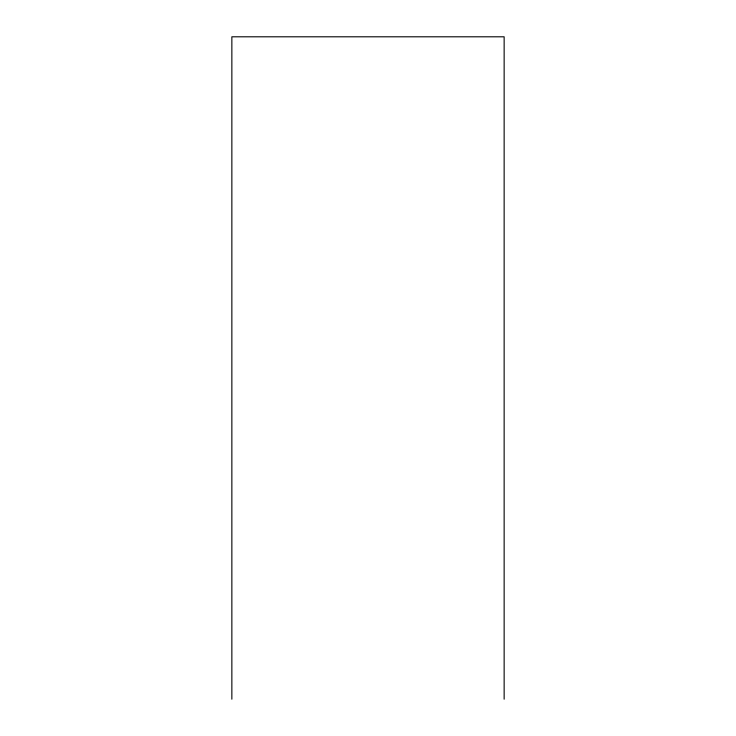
<?xml version="1.0" encoding="UTF-8"?>
<svg xmlns="http://www.w3.org/2000/svg" width="736" height="736" viewBox="0 0 736 736"><rect width="100%" height="100%" fill="white"/><g stroke="black" fill="none" stroke-linecap="round" stroke-linejoin="round"><path stroke-width="1.1" d="M504.142 699.2L504.142 36.8L231.858 36.8L231.858 699.2"/></g></svg>
